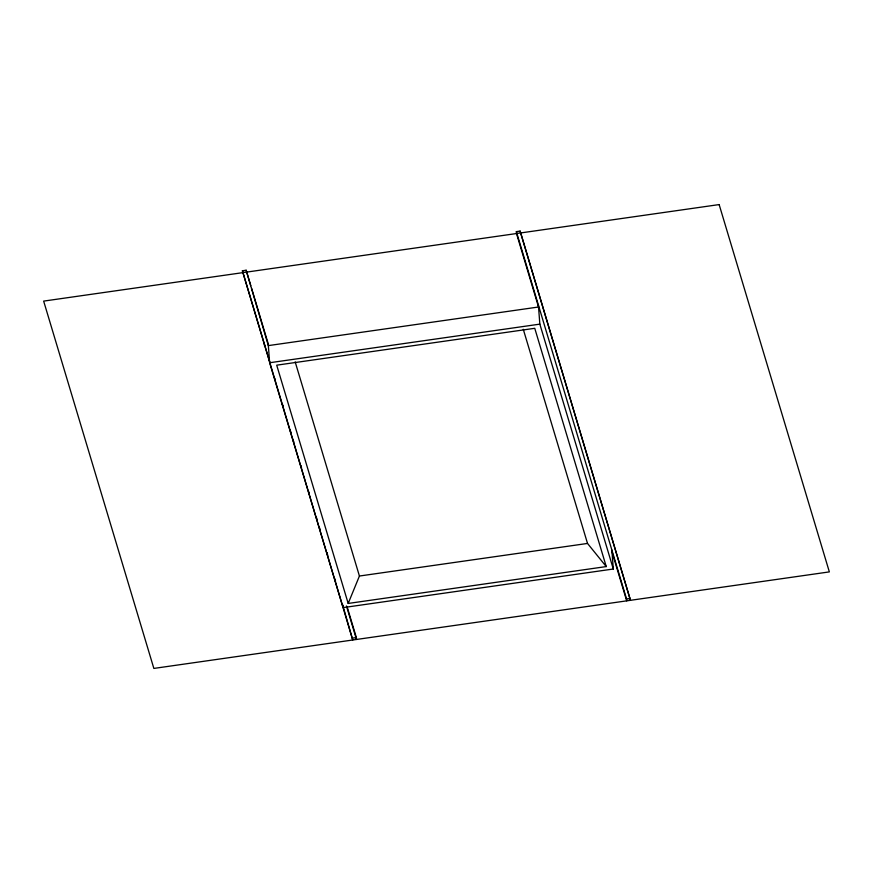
<?xml version="1.0" encoding="UTF-8"?>
<svg xmlns="http://www.w3.org/2000/svg" width="873" height="873" viewBox="0 0 873 873"><rect width="100%" height="100%" fill="white"/><g stroke="black" fill="none" stroke-linecap="round" stroke-linejoin="round"><path stroke-width="1.31" d="M348.185 603.45L276.708 365.176L534.756 328.303L606.244 566.577L348.185 603.45L359.425 576.027L295.172 361.88M342.925 605.873L352.736 640.007L242.388 270.783L246.153 270.237L250.791 285.711M246.153 270.237L268.338 345.61L538.543 307.001L516.5 233.538L516.358 231.629L520.122 231.094L630.459 600.318L520.122 231.094M269.637 362.742L539.841 324.134L613.304 569.01L343.111 607.619L269.637 362.742L268.197 343.711L251.566 288.286M359.425 576.027L587.518 543.442L606.244 566.577M352.594 638.098L356.359 637.563L356.5 639.462L346.45 605.949M516.358 231.629L626.552 598.954L630.317 598.409M612.006 551.878L626.705 600.853L626.552 598.954M523.276 329.285L587.518 543.442M347.072 606.626L356.359 637.563M242.388 270.783L269.899 362.481M274.591 378.107L275.377 380.715M282.405 404.166L283.19 406.763M290.229 430.214L291.004 432.812M292.957 439.326L293.743 441.934M300.77 465.385L301.556 467.983M308.595 491.434L309.369 494.042M316.408 517.482L317.183 520.09M319.147 526.605L319.922 529.202M326.96 552.653L327.735 555.261M334.774 578.701L335.559 581.309M611.864 549.979L613.304 569.01M538.39 305.092L539.841 324.134M342.903 604.989L343.111 607.619M264.432 344.246L264.574 346.144M719.145 204.577L43.65 301.109L153.855 668.423L829.35 571.891L719.145 204.577"/></g></svg>
